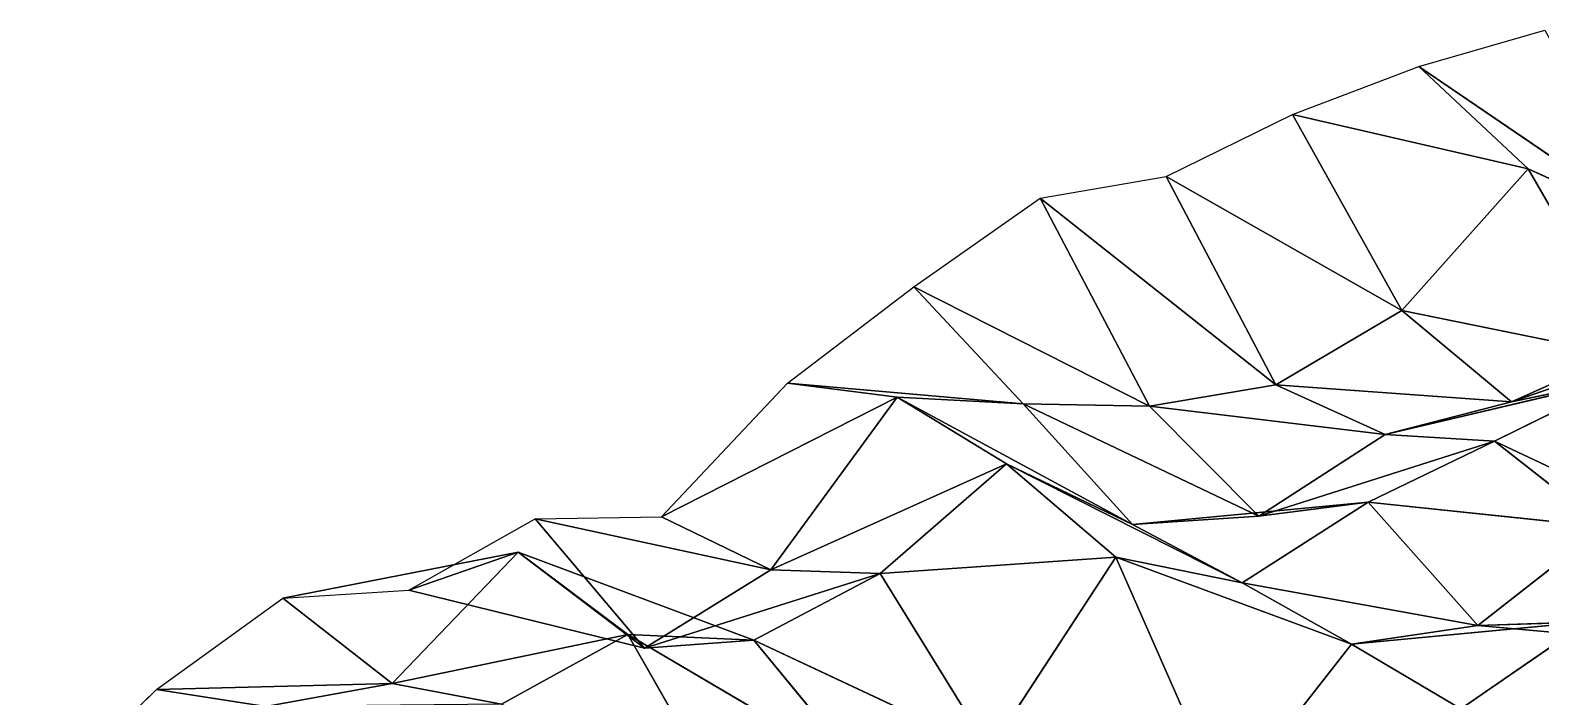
# Model space of a CAD drawing. Header units: metres. Extents: x -3703 to 431, y -1555 to 134.
# Drawn here: x -764.7 to -604.2, y -233.5 to -162.6 of the extents above; entities that cross this region are included whole.
import ezdxf

# ---------------------------------------------------------------- set-up
doc = ezdxf.new("R2010")
doc.units = ezdxf.units.M

msp = doc.modelspace()

# ---------------------------------------------------------------- linework, layer by layer
for p, q in [((-617.1548, -166.50409, -1685.817), (-603.73834, -162.63156, -1659.1875)), ((-630.57117, -171.61188, -1712.1703), (-617.1548, -166.50409, -1685.817)), ((-592.11084, -183.55688, -1694.8351), (-617.1548, -166.50409, -1685.817)), ((-617.1548, -166.50409, -1685.817), (-605.5272, -177.39243, -1723.709)), ((-605.5272, -177.39243, -1723.709), (-617.1548, -166.50409, -1685.817)), ((-617.1548, -166.50409, -1685.817), (-592.11084, -183.55688, -1694.8351)), ((-643.9876, -178.18985, -1738.195), (-630.57117, -171.61188, -1712.1703)), ((-605.5272, -177.39243, -1723.709), (-630.57117, -171.61188, -1712.1703)), ((-630.57117, -171.61188, -1712.1703), (-618.94366, -192.43411, -1747.8411)), ((-618.94366, -192.43411, -1747.8411), (-630.57117, -171.61188, -1712.1703)), ((-630.57117, -171.61188, -1712.1703), (-605.5272, -177.39243, -1723.709)), ((-657.404, -180.50027, -1765.1737), (-643.9876, -178.18985, -1738.195)), ((-618.94366, -192.43411, -1747.8411), (-643.9876, -178.18985, -1738.195)), ((-643.9876, -178.18985, -1738.195), (-632.36005, -200.34772, -1773.5669)), ((-632.36005, -200.34772, -1773.5669), (-643.9876, -178.18985, -1738.195)), ((-643.9876, -178.18985, -1738.195), (-618.94366, -192.43411, -1747.8411)), ((-605.5272, -177.39243, -1723.709), (-618.94366, -192.43411, -1747.8411)), ((-618.94366, -192.43411, -1747.8411), (-605.5272, -177.39243, -1723.709)), ((-592.11084, -183.55688, -1694.8351), (-605.5272, -177.39243, -1723.709)), ((-580.4832, -188.72229, -1734.0067), (-605.5272, -177.39243, -1723.709)), ((-605.5272, -177.39243, -1723.709), (-592.11084, -183.55688, -1694.8351)), ((-605.5272, -177.39243, -1723.709), (-593.89966, -197.5405, -1759.5304)), ((-593.89966, -197.5405, -1759.5304), (-605.5272, -177.39243, -1723.709)), ((-605.5272, -177.39243, -1723.709), (-580.4832, -188.72229, -1734.0067)), ((-670.82043, -189.91217, -1790.5647), (-657.404, -180.50027, -1765.1737)), ((-632.36005, -200.34772, -1773.5669), (-657.404, -180.50027, -1765.1737)), ((-657.404, -180.50027, -1765.1737), (-645.7765, -202.61191, -1800.5562)), ((-645.7765, -202.61191, -1800.5562), (-657.404, -180.50027, -1765.1737)), ((-657.404, -180.50027, -1765.1737), (-632.36005, -200.34772, -1773.5669)), ((-684.2368, -200.15878, -1815.7689), (-670.82043, -189.91217, -1790.5647)), ((-645.7765, -202.61191, -1800.5562), (-670.82043, -189.91217, -1790.5647)), ((-670.82043, -189.91217, -1790.5647), (-659.1929, -202.37665, -1828.1041)), ((-659.1929, -202.37665, -1828.1041), (-670.82043, -189.91217, -1790.5647)), ((-670.82043, -189.91217, -1790.5647), (-645.7765, -202.61191, -1800.5562)), ((-582.2721, -190.98044, -1801.324), (-607.31604, -202.15347, -1785.9944)), ((-607.31604, -202.15347, -1785.9944), (-582.2721, -190.98044, -1801.324)), ((-618.94366, -192.43411, -1747.8411), (-632.36005, -200.34772, -1773.5669)), ((-632.36005, -200.34772, -1773.5669), (-618.94366, -192.43411, -1747.8411)), ((-593.89966, -197.5405, -1759.5304), (-618.94366, -192.43411, -1747.8411)), ((-618.94366, -192.43411, -1747.8411), (-607.31604, -202.15347, -1785.9944)), ((-607.31604, -202.15347, -1785.9944), (-618.94366, -192.43411, -1747.8411)), ((-618.94366, -192.43411, -1747.8411), (-593.89966, -197.5405, -1759.5304)), ((-593.89966, -197.5405, -1759.5304), (-607.31604, -202.15347, -1785.9944)), ((-607.31604, -202.15347, -1785.9944), (-593.89966, -197.5405, -1759.5304)), ((-697.6532, -214.39813, -1840.0803), (-684.2368, -200.15878, -1815.7689)), ((-659.1929, -202.37665, -1828.1041), (-684.2368, -200.15878, -1815.7689)), ((-684.2368, -200.15878, -1815.7689), (-672.60925, -201.66605, -1855.7585)), ((-672.60925, -201.66605, -1855.7585), (-684.2368, -200.15878, -1815.7689)), ((-684.2368, -200.15878, -1815.7689), (-659.1929, -202.37665, -1828.1041)), ((-632.36005, -200.34772, -1773.5669), (-645.7765, -202.61191, -1800.5562)), ((-645.7765, -202.61191, -1800.5562), (-632.36005, -200.34772, -1773.5669)), ((-607.31604, -202.15347, -1785.9944), (-632.36005, -200.34772, -1773.5669)), ((-632.36005, -200.34772, -1773.5669), (-620.7325, -205.6243, -1812.7137)), ((-620.7325, -205.6243, -1812.7137), (-632.36005, -200.34772, -1773.5669)), ((-632.36005, -200.34772, -1773.5669), (-607.31604, -202.15347, -1785.9944)), ((-595.68854, -199.71817, -1826.8656), (-620.7325, -205.6243, -1812.7137)), ((-620.7325, -205.6243, -1812.7137), (-595.68854, -199.71817, -1826.8656)), ((-595.68854, -199.71817, -1826.8656), (-609.1049, -206.34152, -1852.88)), ((-609.1049, -206.34152, -1852.88), (-595.68854, -199.71817, -1826.8656)), ((-607.31604, -202.15347, -1785.9944), (-595.68854, -199.71817, -1826.8656)), ((-595.68854, -199.71817, -1826.8656), (-607.31604, -202.15347, -1785.9944)), ((-672.60925, -201.66605, -1855.7585), (-697.6532, -214.39813, -1840.0803)), ((-697.6532, -214.39813, -1840.0803), (-672.60925, -201.66605, -1855.7585)), ((-672.60925, -201.66605, -1855.7585), (-686.0257, -220.0372, -1879.146)), ((-686.0257, -220.0372, -1879.146), (-672.60925, -201.66605, -1855.7585)), ((-659.1929, -202.37665, -1828.1041), (-672.60925, -201.66605, -1855.7585)), ((-647.56525, -215.18582, -1865.5667), (-672.60925, -201.66605, -1855.7585)), ((-672.60925, -201.66605, -1855.7585), (-659.1929, -202.37665, -1828.1041)), ((-672.60925, -201.66605, -1855.7585), (-660.9817, -208.73557, -1894.5043)), ((-660.9817, -208.73557, -1894.5043), (-672.60925, -201.66605, -1855.7585)), ((-672.60925, -201.66605, -1855.7585), (-647.56525, -215.18582, -1865.5667)), ((-607.31604, -202.15347, -1785.9944), (-620.7325, -205.6243, -1812.7137)), ((-620.7325, -205.6243, -1812.7137), (-607.31604, -202.15347, -1785.9944)), ((-645.7765, -202.61191, -1800.5562), (-659.1929, -202.37665, -1828.1041)), ((-634.14886, -214.32104, -1838.2645), (-659.1929, -202.37665, -1828.1041)), ((-659.1929, -202.37665, -1828.1041), (-645.7765, -202.61191, -1800.5562)), ((-659.1929, -202.37665, -1828.1041), (-647.56525, -215.18582, -1865.5667)), ((-647.56525, -215.18582, -1865.5667), (-659.1929, -202.37665, -1828.1041)), ((-659.1929, -202.37665, -1828.1041), (-634.14886, -214.32104, -1838.2645)), ((-620.7325, -205.6243, -1812.7137), (-645.7765, -202.61191, -1800.5562)), ((-645.7765, -202.61191, -1800.5562), (-634.14886, -214.32104, -1838.2645)), ((-634.14886, -214.32104, -1838.2645), (-645.7765, -202.61191, -1800.5562)), ((-645.7765, -202.61191, -1800.5562), (-620.7325, -205.6243, -1812.7137)), ((-620.7325, -205.6243, -1812.7137), (-634.14886, -214.32104, -1838.2645)), ((-634.14886, -214.32104, -1838.2645), (-620.7325, -205.6243, -1812.7137)), ((-609.1049, -206.34152, -1852.88), (-634.14886, -214.32104, -1838.2645)), ((-634.14886, -214.32104, -1838.2645), (-609.1049, -206.34152, -1852.88)), ((-609.1049, -206.34152, -1852.88), (-622.5213, -212.83606, -1878.9232)), ((-622.5213, -212.83606, -1878.9232), (-609.1049, -206.34152, -1852.88)), ((-620.7325, -205.6243, -1812.7137), (-609.1049, -206.34152, -1852.88)), ((-609.1049, -206.34152, -1852.88), (-620.7325, -205.6243, -1812.7137)), ((-584.061, -218.14474, -1863.072), (-609.1049, -206.34152, -1852.88)), ((-609.1049, -206.34152, -1852.88), (-597.47736, -215.46121, -1891.1675)), ((-597.47736, -215.46121, -1891.1675), (-609.1049, -206.34152, -1852.88)), ((-609.1049, -206.34152, -1852.88), (-584.061, -218.14474, -1863.072)), ((-660.9817, -208.73557, -1894.5043), (-686.0257, -220.0372, -1879.146)), ((-686.0257, -220.0372, -1879.146), (-660.9817, -208.73557, -1894.5043)), ((-660.9817, -208.73557, -1894.5043), (-674.3981, -220.40887, -1919.3895)), ((-674.3981, -220.40887, -1919.3895), (-660.9817, -208.73557, -1894.5043)), ((-647.56525, -215.18582, -1865.5667), (-660.9817, -208.73557, -1894.5043)), ((-635.93774, -221.393, -1904.5052), (-660.9817, -208.73557, -1894.5043)), ((-660.9817, -208.73557, -1894.5043), (-647.56525, -215.18582, -1865.5667)), ((-660.9817, -208.73557, -1894.5043), (-649.3541, -218.66171, -1932.6115)), ((-649.3541, -218.66171, -1932.6115), (-660.9817, -208.73557, -1894.5043)), ((-660.9817, -208.73557, -1894.5043), (-635.93774, -221.393, -1904.5052)), ((-622.5213, -212.83606, -1878.9232), (-647.56525, -215.18582, -1865.5667)), ((-647.56525, -215.18582, -1865.5667), (-622.5213, -212.83606, -1878.9232)), ((-622.5213, -212.83606, -1878.9232), (-635.93774, -221.393, -1904.5052)), ((-635.93774, -221.393, -1904.5052), (-622.5213, -212.83606, -1878.9232)), ((-634.14886, -214.32104, -1838.2645), (-622.5213, -212.83606, -1878.9232)), ((-622.5213, -212.83606, -1878.9232), (-634.14886, -214.32104, -1838.2645)), ((-597.47736, -215.46121, -1891.1675), (-622.5213, -212.83606, -1878.9232)), ((-622.5213, -212.83606, -1878.9232), (-610.8938, -225.95703, -1916.3159)), ((-610.8938, -225.95703, -1916.3159), (-622.5213, -212.83606, -1878.9232)), ((-622.5213, -212.83606, -1878.9232), (-597.47736, -215.46121, -1891.1675)), ((-724.486, -222.19092, -1893.3286), (-711.06964, -214.60425, -1867.5297)), ((-711.06964, -214.60425, -1867.5297), (-697.6532, -214.39813, -1840.0803)), ((-686.0257, -220.0372, -1879.146), (-711.06964, -214.60425, -1867.5297)), ((-711.06964, -214.60425, -1867.5297), (-699.4421, -228.33774, -1904.7854)), ((-699.4421, -228.33774, -1904.7854), (-711.06964, -214.60425, -1867.5297)), ((-711.06964, -214.60425, -1867.5297), (-686.0257, -220.0372, -1879.146)), ((-697.6532, -214.39813, -1840.0803), (-686.0257, -220.0372, -1879.146)), ((-686.0257, -220.0372, -1879.146), (-697.6532, -214.39813, -1840.0803)), ((-634.14886, -214.32104, -1838.2645), (-647.56525, -215.18582, -1865.5667)), ((-647.56525, -215.18582, -1865.5667), (-634.14886, -214.32104, -1838.2645)), ((-647.56525, -215.18582, -1865.5667), (-635.93774, -221.393, -1904.5052)), ((-635.93774, -221.393, -1904.5052), (-647.56525, -215.18582, -1865.5667)), ((-597.47736, -215.46121, -1891.1675), (-610.8938, -225.95703, -1916.3159)), ((-610.8938, -225.95703, -1916.3159), (-597.47736, -215.46121, -1891.1675)), ((-712.8585, -218.13016, -1934.5634), (-737.90247, -223.04675, -1920.6327)), ((-737.90247, -223.04675, -1920.6327), (-712.8585, -218.13016, -1934.5634)), ((-712.8585, -218.13016, -1934.5634), (-726.2749, -232.11246, -1958.9323)), ((-726.2749, -232.11246, -1958.9323), (-712.8585, -218.13016, -1934.5634)), ((-724.486, -222.19092, -1893.3286), (-712.8585, -218.13016, -1934.5634)), ((-712.8585, -218.13016, -1934.5634), (-724.486, -222.19092, -1893.3286)), ((-699.4421, -228.33774, -1904.7854), (-712.8585, -218.13016, -1934.5634)), ((-687.8145, -227.51163, -1945.2968), (-712.8585, -218.13016, -1934.5634)), ((-712.8585, -218.13016, -1934.5634), (-699.4421, -228.33774, -1904.7854)), ((-712.8585, -218.13016, -1934.5634), (-701.2309, -226.90442, -1972.928)), ((-701.2309, -226.90442, -1972.928), (-712.8585, -218.13016, -1934.5634)), ((-712.8585, -218.13016, -1934.5634), (-687.8145, -227.51163, -1945.2968)), ((-649.3541, -218.66171, -1932.6115), (-674.3981, -220.40887, -1919.3895)), ((-674.3981, -220.40887, -1919.3895), (-649.3541, -218.66171, -1932.6115)), ((-649.3541, -218.66171, -1932.6115), (-662.77057, -239.24054, -1955.5054)), ((-662.77057, -239.24054, -1955.5054), (-649.3541, -218.66171, -1932.6115)), ((-635.93774, -221.393, -1904.5052), (-649.3541, -218.66171, -1932.6115)), ((-624.3102, -227.91714, -1943.373), (-649.3541, -218.66171, -1932.6115)), ((-649.3541, -218.66171, -1932.6115), (-635.93774, -221.393, -1904.5052)), ((-649.3541, -218.66171, -1932.6115), (-637.7266, -245.10007, -1967.0262)), ((-637.7266, -245.10007, -1967.0262), (-649.3541, -218.66171, -1932.6115)), ((-649.3541, -218.66171, -1932.6115), (-624.3102, -227.91714, -1943.373)), ((-686.0257, -220.0372, -1879.146), (-699.4421, -228.33774, -1904.7854)), ((-699.4421, -228.33774, -1904.7854), (-686.0257, -220.0372, -1879.146)), ((-674.3981, -220.40887, -1919.3895), (-699.4421, -228.33774, -1904.7854)), ((-699.4421, -228.33774, -1904.7854), (-674.3981, -220.40887, -1919.3895)), ((-674.3981, -220.40887, -1919.3895), (-687.8145, -227.51163, -1945.2968)), ((-687.8145, -227.51163, -1945.2968), (-674.3981, -220.40887, -1919.3895)), ((-686.0257, -220.0372, -1879.146), (-674.3981, -220.40887, -1919.3895)), ((-674.3981, -220.40887, -1919.3895), (-686.0257, -220.0372, -1879.146)), ((-674.3981, -220.40887, -1919.3895), (-662.77057, -239.24054, -1955.5054)), ((-662.77057, -239.24054, -1955.5054), (-674.3981, -220.40887, -1919.3895)), ((-610.8938, -225.95703, -1916.3159), (-635.93774, -221.393, -1904.5052)), ((-635.93774, -221.393, -1904.5052), (-624.3102, -227.91714, -1943.373)), ((-624.3102, -227.91714, -1943.373), (-635.93774, -221.393, -1904.5052)), ((-635.93774, -221.393, -1904.5052), (-610.8938, -225.95703, -1916.3159)), ((-751.31885, -232.75009, -1945.9585), (-737.90247, -223.04675, -1920.6327)), ((-737.90247, -223.04675, -1920.6327), (-724.486, -222.19092, -1893.3286)), ((-737.90247, -223.04675, -1920.6327), (-726.2749, -232.11246, -1958.9323)), ((-726.2749, -232.11246, -1958.9323), (-737.90247, -223.04675, -1920.6327)), ((-699.4421, -228.33774, -1904.7854), (-724.486, -222.19092, -1893.3286)), ((-724.486, -222.19092, -1893.3286), (-699.4421, -228.33774, -1904.7854)), ((-599.26624, -225.5615, -1956.731), (-624.3102, -227.91714, -1943.373)), ((-624.3102, -227.91714, -1943.373), (-599.26624, -225.5615, -1956.731)), ((-610.8938, -225.95703, -1916.3159), (-624.3102, -227.91714, -1943.373)), ((-624.3102, -227.91714, -1943.373), (-610.8938, -225.95703, -1916.3159)), ((-599.26624, -225.5615, -1956.731), (-612.6827, -234.81323, -1982.1577)), ((-612.6827, -234.81323, -1982.1577), (-599.26624, -225.5615, -1956.731)), ((-610.8938, -225.95703, -1916.3159), (-599.26624, -225.5615, -1956.731)), ((-599.26624, -225.5615, -1956.731), (-610.8938, -225.95703, -1916.3159)), ((-585.84985, -228.21506, -1928.6422), (-610.8938, -225.95703, -1916.3159)), ((-610.8938, -225.95703, -1916.3159), (-585.84985, -228.21506, -1928.6422)), ((-701.2309, -226.90442, -1972.928), (-726.2749, -232.11246, -1958.9323)), ((-726.2749, -232.11246, -1958.9323), (-701.2309, -226.90442, -1972.928)), ((-701.2309, -226.90442, -1972.928), (-714.64734, -234.29947, -1998.7699)), ((-714.64734, -234.29947, -1998.7699), (-701.2309, -226.90442, -1972.928)), ((-687.8145, -227.51163, -1945.2968), (-701.2309, -226.90442, -1972.928)), ((-676.18695, -241.63443, -1982.4655), (-701.2309, -226.90442, -1972.928)), ((-701.2309, -226.90442, -1972.928), (-687.8145, -227.51163, -1945.2968)), ((-701.2309, -226.90442, -1972.928), (-689.6034, -247.19446, -2008.7177)), ((-689.6034, -247.19446, -2008.7177), (-701.2309, -226.90442, -1972.928)), ((-701.2309, -226.90442, -1972.928), (-676.18695, -241.63443, -1982.4655)), ((-699.4421, -228.33774, -1904.7854), (-687.8145, -227.51163, -1945.2968)), ((-687.8145, -227.51163, -1945.2968), (-699.4421, -228.33774, -1904.7854)), ((-662.77057, -239.24054, -1955.5054), (-687.8145, -227.51163, -1945.2968)), ((-687.8145, -227.51163, -1945.2968), (-676.18695, -241.63443, -1982.4655)), ((-676.18695, -241.63443, -1982.4655), (-687.8145, -227.51163, -1945.2968)), ((-687.8145, -227.51163, -1945.2968), (-662.77057, -239.24054, -1955.5054)), ((-624.3102, -227.91714, -1943.373), (-637.7266, -245.10007, -1967.0262)), ((-637.7266, -245.10007, -1967.0262), (-624.3102, -227.91714, -1943.373)), ((-624.3102, -227.91714, -1943.373), (-612.6827, -234.81323, -1982.1577)), ((-612.6827, -234.81323, -1982.1577), (-624.3102, -227.91714, -1943.373)), ((-764.7353, -245.86578, -1970.5211), (-751.31885, -232.75009, -1945.9585)), ((-726.2749, -232.11246, -1958.9323), (-751.31885, -232.75009, -1945.9585)), ((-751.31885, -232.75009, -1945.9585), (-726.2749, -232.11246, -1958.9323)), ((-751.31885, -232.75009, -1945.9585), (-739.69135, -234.53854, -1985.8853)), ((-739.69135, -234.53854, -1985.8853), (-751.31885, -232.75009, -1945.9585)), ((-726.2749, -232.11246, -1958.9323), (-739.69135, -234.53854, -1985.8853)), ((-739.69135, -234.53854, -1985.8853), (-726.2749, -232.11246, -1958.9323)), ((-726.2749, -232.11246, -1958.9323), (-714.64734, -234.29947, -1998.7699)), ((-714.64734, -234.29947, -1998.7699), (-726.2749, -232.11246, -1958.9323))]:
    msp.add_line(p, q)
for points in [[(-603.73834, -162.63156, -1659.1875), (-592.11084, -183.55688, -1694.8351), (-617.1548, -166.50409, -1685.817), (-617.15466, -166.50398, -1685.8169)], [(-617.1548, -166.50409, -1685.817), (-605.5272, -177.39243, -1723.709), (-630.57117, -171.61188, -1712.1703), (-630.57104, -171.61177, -1712.1702)], [(-605.5272, -177.39243, -1723.709), (-617.1548, -166.50409, -1685.817), (-592.11084, -183.55688, -1694.8351), (-592.1107, -183.55678, -1694.835)], [(-630.57117, -171.61188, -1712.1703), (-618.94366, -192.43411, -1747.8411), (-643.9876, -178.18985, -1738.195), (-643.9875, -178.18974, -1738.1948)], [(-618.94366, -192.43411, -1747.8411), (-630.57117, -171.61188, -1712.1703), (-605.5272, -177.39243, -1723.709), (-605.5271, -177.39232, -1723.7089)], [(-643.9876, -178.18985, -1738.195), (-632.36005, -200.34772, -1773.5669), (-657.404, -180.50027, -1765.1737), (-657.4039, -180.50017, -1765.1736)], [(-632.36005, -200.34772, -1773.5669), (-643.9876, -178.18985, -1738.195), (-618.94366, -192.43411, -1747.8411), (-618.94354, -192.434, -1747.841)], [(-605.5272, -177.39243, -1723.709), (-593.89966, -197.5405, -1759.5304), (-618.94366, -192.43411, -1747.8411), (-618.94354, -192.434, -1747.841)], [(-592.11084, -183.55688, -1694.8351), (-580.4832, -188.72229, -1734.0067), (-605.5272, -177.39243, -1723.709), (-605.5271, -177.39232, -1723.7089)], [(-593.89966, -197.5405, -1759.5304), (-605.5272, -177.39243, -1723.709), (-580.4832, -188.72229, -1734.0067), (-580.4831, -188.72218, -1734.0066)], [(-657.404, -180.50027, -1765.1737), (-645.7765, -202.61191, -1800.5562), (-670.82043, -189.91217, -1790.5647), (-670.8203, -189.91206, -1790.5646)], [(-645.7765, -202.61191, -1800.5562), (-657.404, -180.50027, -1765.1737), (-632.36005, -200.34772, -1773.5669), (-632.3599, -200.34761, -1773.5668)], [(-670.82043, -189.91217, -1790.5647), (-659.1929, -202.37665, -1828.1041), (-684.2368, -200.15878, -1815.7689), (-684.2367, -200.15868, -1815.7688)], [(-659.1929, -202.37665, -1828.1041), (-670.82043, -189.91217, -1790.5647), (-645.7765, -202.61191, -1800.5562), (-645.77637, -202.6118, -1800.556)], [(-595.68854, -199.71817, -1826.8656), (-607.31604, -202.15347, -1785.9944), (-582.2721, -190.98044, -1801.324), (-582.272, -190.98033, -1801.3239)], [(-593.89966, -197.5405, -1759.5304), (-582.2721, -190.98044, -1801.324), (-607.31604, -202.15347, -1785.9944), (-607.3159, -202.15337, -1785.9943)], [(-618.94366, -192.43411, -1747.8411), (-607.31604, -202.15347, -1785.9944), (-632.36005, -200.34772, -1773.5669), (-632.3599, -200.34761, -1773.5668)], [(-607.31604, -202.15347, -1785.9944), (-618.94366, -192.43411, -1747.8411), (-593.89966, -197.5405, -1759.5304), (-593.89954, -197.54039, -1759.5303)], [(-684.2368, -200.15878, -1815.7689), (-672.60925, -201.66605, -1855.7585), (-697.6532, -214.39813, -1840.0803), (-697.6531, -214.39803, -1840.0802)], [(-672.60925, -201.66605, -1855.7585), (-684.2368, -200.15878, -1815.7689), (-659.1929, -202.37665, -1828.1041), (-659.19275, -202.37654, -1828.104)], [(-632.36005, -200.34772, -1773.5669), (-620.7325, -205.6243, -1812.7137), (-645.7765, -202.61191, -1800.5562), (-645.77637, -202.6118, -1800.556)], [(-620.7325, -205.6243, -1812.7137), (-632.36005, -200.34772, -1773.5669), (-607.31604, -202.15347, -1785.9944), (-607.3159, -202.15337, -1785.9943)], [(-609.1049, -206.34152, -1852.88), (-620.7325, -205.6243, -1812.7137), (-595.68854, -199.71817, -1826.8656), (-595.6884, -199.71806, -1826.8655)], [(-607.31604, -202.15347, -1785.9944), (-595.68854, -199.71817, -1826.8656), (-620.7325, -205.6243, -1812.7137), (-620.73236, -205.62419, -1812.7136)], [(-595.68854, -199.71817, -1826.8656), (-584.061, -218.14474, -1863.072), (-609.1049, -206.34152, -1852.88), (-609.1048, -206.34142, -1852.8799)], [(-686.0257, -220.0372, -1879.146), (-697.6532, -214.39813, -1840.0803), (-672.60925, -201.66605, -1855.7585), (-672.60913, -201.66594, -1855.7584)], [(-672.60925, -201.66605, -1855.7585), (-660.9817, -208.73557, -1894.5043), (-686.0257, -220.0372, -1879.146), (-686.0256, -220.0371, -1879.1459)], [(-659.1929, -202.37665, -1828.1041), (-647.56525, -215.18582, -1865.5667), (-672.60925, -201.66605, -1855.7585), (-672.60913, -201.66594, -1855.7584)], [(-660.9817, -208.73557, -1894.5043), (-672.60925, -201.66605, -1855.7585), (-647.56525, -215.18582, -1865.5667), (-647.5651, -215.18571, -1865.5665)], [(-645.7765, -202.61191, -1800.5562), (-634.14886, -214.32104, -1838.2645), (-659.1929, -202.37665, -1828.1041), (-659.19275, -202.37654, -1828.104)], [(-647.56525, -215.18582, -1865.5667), (-659.1929, -202.37665, -1828.1041), (-634.14886, -214.32104, -1838.2645), (-634.14874, -214.32094, -1838.2644)], [(-634.14886, -214.32104, -1838.2645), (-645.7765, -202.61191, -1800.5562), (-620.7325, -205.6243, -1812.7137), (-620.73236, -205.62419, -1812.7136)], [(-620.7325, -205.6243, -1812.7137), (-609.1049, -206.34152, -1852.88), (-634.14886, -214.32104, -1838.2645), (-634.14874, -214.32094, -1838.2644)], [(-622.5213, -212.83606, -1878.9232), (-634.14886, -214.32104, -1838.2645), (-609.1049, -206.34152, -1852.88), (-609.1048, -206.34142, -1852.8799)], [(-609.1049, -206.34152, -1852.88), (-597.47736, -215.46121, -1891.1675), (-622.5213, -212.83606, -1878.9232), (-622.5212, -212.83595, -1878.9231)], [(-597.47736, -215.46121, -1891.1675), (-609.1049, -206.34152, -1852.88), (-584.061, -218.14474, -1863.072), (-584.06085, -218.14464, -1863.0719)], [(-674.3981, -220.40887, -1919.3895), (-686.0257, -220.0372, -1879.146), (-660.9817, -208.73557, -1894.5043), (-660.98157, -208.73546, -1894.5042)], [(-660.9817, -208.73557, -1894.5043), (-649.3541, -218.66171, -1932.6115), (-674.3981, -220.40887, -1919.3895), (-674.39795, -220.40877, -1919.3894)], [(-647.56525, -215.18582, -1865.5667), (-635.93774, -221.393, -1904.5052), (-660.9817, -208.73557, -1894.5043), (-660.98157, -208.73546, -1894.5042)], [(-649.3541, -218.66171, -1932.6115), (-660.9817, -208.73557, -1894.5043), (-635.93774, -221.393, -1904.5052), (-635.9376, -221.3929, -1904.5051)], [(-635.93774, -221.393, -1904.5052), (-647.56525, -215.18582, -1865.5667), (-622.5213, -212.83606, -1878.9232), (-622.5212, -212.83595, -1878.9231)], [(-634.14886, -214.32104, -1838.2645), (-622.5213, -212.83606, -1878.9232), (-647.56525, -215.18582, -1865.5667), (-647.5651, -215.18571, -1865.5665)], [(-622.5213, -212.83606, -1878.9232), (-610.8938, -225.95703, -1916.3159), (-635.93774, -221.393, -1904.5052), (-635.9376, -221.3929, -1904.5051)], [(-610.8938, -225.95703, -1916.3159), (-622.5213, -212.83606, -1878.9232), (-597.47736, -215.46121, -1891.1675), (-597.47723, -215.4611, -1891.1674)], [(-711.06964, -214.60425, -1867.5297), (-699.4421, -228.33774, -1904.7854), (-724.486, -222.19092, -1893.3286), (-724.4859, -222.19081, -1893.3285)], [(-697.6532, -214.39813, -1840.0803), (-686.0257, -220.0372, -1879.146), (-711.06964, -214.60425, -1867.5297), (-711.0695, -214.60414, -1867.5295)], [(-699.4421, -228.33774, -1904.7854), (-711.06964, -214.60425, -1867.5297), (-686.0257, -220.0372, -1879.146), (-686.0256, -220.0371, -1879.1459)], [(-597.47736, -215.46121, -1891.1675), (-585.84985, -228.21506, -1928.6422), (-610.8938, -225.95703, -1916.3159), (-610.8937, -225.95692, -1916.3158)], [(-726.2749, -232.11246, -1958.9323), (-737.90247, -223.04675, -1920.6327), (-712.8585, -218.13016, -1934.5634), (-712.8584, -218.13005, -1934.5632)], [(-724.486, -222.19092, -1893.3286), (-712.8585, -218.13016, -1934.5634), (-737.90247, -223.04675, -1920.6327), (-737.90234, -223.04665, -1920.6326)], [(-712.8585, -218.13016, -1934.5634), (-701.2309, -226.90442, -1972.928), (-726.2749, -232.11246, -1958.9323), (-726.2748, -232.11235, -1958.9321)], [(-712.8585, -218.13016, -1934.5634), (-724.486, -222.19092, -1893.3286), (-699.4421, -228.33774, -1904.7854), (-699.44196, -228.33763, -1904.7853)], [(-699.4421, -228.33774, -1904.7854), (-687.8145, -227.51163, -1945.2968), (-712.8585, -218.13016, -1934.5634), (-712.8584, -218.13005, -1934.5632)], [(-701.2309, -226.90442, -1972.928), (-712.8585, -218.13016, -1934.5634), (-687.8145, -227.51163, -1945.2968), (-687.8144, -227.51152, -1945.2966)], [(-662.77057, -239.24054, -1955.5054), (-674.3981, -220.40887, -1919.3895), (-649.3541, -218.66171, -1932.6115), (-649.354, -218.6616, -1932.6113)], [(-649.3541, -218.66171, -1932.6115), (-637.7266, -245.10007, -1967.0262), (-662.77057, -239.24054, -1955.5054), (-662.77045, -239.24043, -1955.5052)], [(-635.93774, -221.393, -1904.5052), (-624.3102, -227.91714, -1943.373), (-649.3541, -218.66171, -1932.6115), (-649.354, -218.6616, -1932.6113)], [(-637.7266, -245.10007, -1967.0262), (-649.3541, -218.66171, -1932.6115), (-624.3102, -227.91714, -1943.373), (-624.31006, -227.91704, -1943.3729)], [(-686.0257, -220.0372, -1879.146), (-674.3981, -220.40887, -1919.3895), (-699.4421, -228.33774, -1904.7854), (-699.44196, -228.33763, -1904.7853)], [(-687.8145, -227.51163, -1945.2968), (-699.4421, -228.33774, -1904.7854), (-674.3981, -220.40887, -1919.3895), (-674.39795, -220.40877, -1919.3894)], [(-674.3981, -220.40887, -1919.3895), (-662.77057, -239.24054, -1955.5054), (-687.8145, -227.51163, -1945.2968), (-687.8144, -227.51152, -1945.2966)], [(-624.3102, -227.91714, -1943.373), (-635.93774, -221.393, -1904.5052), (-610.8938, -225.95703, -1916.3159), (-610.8937, -225.95692, -1916.3158)], [(-737.90247, -223.04675, -1920.6327), (-726.2749, -232.11246, -1958.9323), (-751.31885, -232.75009, -1945.9585), (-751.3187, -232.74998, -1945.9584)], [(-612.6827, -234.81323, -1982.1577), (-624.3102, -227.91714, -1943.373), (-599.26624, -225.5615, -1956.731), (-599.2661, -225.56139, -1956.7308)], [(-610.8938, -225.95703, -1916.3159), (-599.26624, -225.5615, -1956.731), (-624.3102, -227.91714, -1943.373), (-624.31006, -227.91704, -1943.3729)], [(-599.26624, -225.5615, -1956.731), (-587.6387, -243.78973, -1992.9817), (-612.6827, -234.81323, -1982.1577), (-612.68256, -234.81313, -1982.1576)], [(-599.26624, -225.5615, -1956.731), (-610.8938, -225.95703, -1916.3159), (-585.84985, -228.21506, -1928.6422), (-585.84973, -228.21495, -1928.6421)], [(-714.64734, -234.29947, -1998.7699), (-726.2749, -232.11246, -1958.9323), (-701.2309, -226.90442, -1972.928), (-701.2308, -226.90431, -1972.9279)], [(-701.2309, -226.90442, -1972.928), (-689.6034, -247.19446, -2008.7177), (-714.64734, -234.29947, -1998.7699), (-714.6472, -234.29936, -1998.7698)], [(-687.8145, -227.51163, -1945.2968), (-676.18695, -241.63443, -1982.4655), (-701.2309, -226.90442, -1972.928), (-701.2308, -226.90431, -1972.9279)], [(-689.6034, -247.19446, -2008.7177), (-701.2309, -226.90442, -1972.928), (-676.18695, -241.63443, -1982.4655), (-676.1868, -241.63432, -1982.4653)], [(-676.18695, -241.63443, -1982.4655), (-687.8145, -227.51163, -1945.2968), (-662.77057, -239.24054, -1955.5054), (-662.77045, -239.24043, -1955.5052)], [(-624.3102, -227.91714, -1943.373), (-612.6827, -234.81323, -1982.1577), (-637.7266, -245.10007, -1967.0262), (-637.7265, -245.09996, -1967.0261)], [(-751.31885, -232.75009, -1945.9585), (-739.69135, -234.53854, -1985.8853), (-764.7353, -245.86578, -1970.5211), (-764.73517, -245.86568, -1970.521)], [(-739.69135, -234.53854, -1985.8853), (-751.31885, -232.75009, -1945.9585), (-726.2749, -232.11246, -1958.9323), (-726.2748, -232.11235, -1958.9321)], [(-726.2749, -232.11246, -1958.9323), (-714.64734, -234.29947, -1998.7699), (-739.69135, -234.53854, -1985.8853), (-739.6912, -234.53844, -1985.8851)]]:
    msp.add_3dface(points)

doc.saveas('drawing.dxf')
